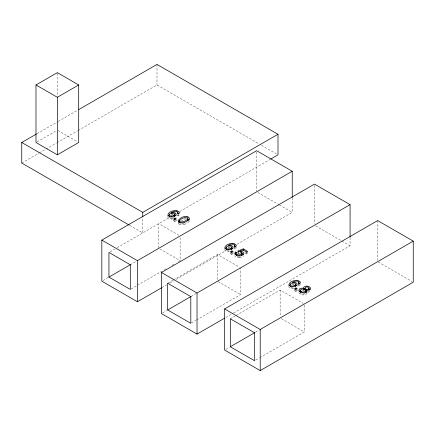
<?xml version="1.0" encoding="UTF-8"?>
<svg xmlns="http://www.w3.org/2000/svg" width="435" height="435" viewBox="0 0 435 435"><rect width="100%" height="100%" fill="white"/><g stroke="black" fill="none" stroke-linecap="round" stroke-linejoin="round"><path stroke-width="0.33" stroke-dasharray="2.17 1.63" d="M167.823 216.51L167.845 217.032A3.779 2.18 0 0 0 168.231 217.745L169.9 218.761A3.638 2.099 0 0 0 171.113 219.012A3.529 2.039 0 0 0 171.885 219.039L172.679 218.968A4.758 2.746 0 0 0 172.951 218.919M189.41 220.795L189.214 221.252M189.176 221.317L188.6 222.002A13.876 8.015 0 0 1 186.675 223.318A14.496 8.368 0 0 1 184.69 224.329L184.179 224.503M177.366 215.352L178.535 215.929L179.28 215.064A3.17 1.832 0 0 0 179.361 214.711M234.264 246.661L234.264 248.2L235.433 248.776L236.178 247.912A3.17 1.832 0 0 0 236.254 247.379M298.35 283.663L298.35 285.202L299.519 285.779L300.264 284.914A3.17 1.832 0 0 0 300.34 284.376M181.052 221.23L181.509 220.942A23.729 13.697 0 0 1 182.292 220.48L185.413 219.245M37.04 133.67L57.621 121.789M58.208 121.452L77.615 110.245M37.138 141.832L56.762 130.505M21.75 163.049L38.802 153.202M39.389 152.864L56.441 143.017M57.034 142.68L77.615 130.794M78.202 130.456L156.997 84.966L259.206 143.974M110.12 251.756L114.807 249.048M117.156 247.694L169.22 217.636M179.807 211.524L270.358 159.243M173.679 219.338L173.679 220.877L174.919 220.159L176.164 220.877L176.164 219.338M173.679 220.877L174.919 221.594L176.164 220.877M103.003 280.521L108.282 277.476M130.304 264.763L136.753 261.038M130.886 289.079L161.956 271.141M164.299 269.787L166.648 268.433M171.923 265.388L174.266 264.034M178.372 261.669L180.128 260.652L180.128 237.325M167.671 283.256L172.951 280.211M173.532 279.868L217.5 254.486L239.478 267.177M162.048 287.53L166.741 284.816M169.677 283.125L173.782 280.754M176.126 279.401L225.972 250.62M237.113 244.187L292.238 212.362L292.238 198.213M230.577 251.675L230.577 253.725L231.817 253.007L233.062 253.725L233.062 251.675M230.577 253.725L231.817 254.442L233.062 253.725M244.59 252.898L246.618 254.067L247.662 253.464L247.662 251.925M162.619 312.885L166.741 310.503M191.123 296.431L196.174 293.511M191.395 322.987L196.082 320.28M196.669 319.937L240.637 294.555L240.637 267.84M225.879 317.458L232.942 313.379M233.53 313.042L350.077 245.753L350.077 237.668M230.311 318.801L235.591 315.756M236.172 315.418L280.14 290.036L303.19 303.342M294.664 288.671L294.664 290.727L295.903 290.009L297.149 290.727L297.149 288.671M294.664 290.727L295.903 291.445L297.149 290.727M225.798 349.354L229.327 347.315M255.519 332.193L259.347 329.986M255.688 360.044L259.206 358.016M259.793 357.673L304.342 331.954L304.342 304.005M184.07 223.47L181.292 224.085A1.985 1.147 0 0 1 179.785 223.459M237.809 251.512L237.809 253.05L239.016 252.577M170.803 215.309L172.151 215.064A2.479 1.435 0 0 1 172.412 215.031M228.538 247.945L229.049 247.912A2.479 1.435 0 0 1 229.441 247.89M292.766 282.793L292.766 284.338L293.723 284.289A3.311 1.914 0 0 1 294.18 284.316M239.533 257.83L238.826 257.841A3.812 2.202 0 0 1 237.086 257.542L236.303 257.205A5.747 3.317 0 0 1 235.835 256.927L235.471 256.65A3.795 2.191 0 0 1 234.797 255.568M171.673 218.212L170.389 218.055M238.945 257.014L237.118 256.639M186.501 218.43L186.213 218.408A4.79 2.768 0 0 0 183.777 218.718M170.194 217.984L169.492 217.5M261.555 145.333L277.416 154.49M257.819 192.487L278.819 204.613M279.406 204.95L292.238 212.362M315.652 225.879L341.323 240.702M341.91 241.039L350.077 245.753M378.243 262.017L412.081 281.554M57.92 130.505L77.539 141.832M245.449 252.186L247.662 253.464M178.975 235.324L158.775 223.666L158.775 248.32M129.837 225.45L142.762 232.91L142.762 217.663M218.076 281.532L240.637 294.555M281.293 318.648L304.342 331.954M159.928 248.989L180.128 260.652M226.76 250.663L228.565 251.06A3.04 1.756 0 0 0 229.968 250.767M290.792 287.627L292.657 288.062A3.04 1.756 0 0 0 294.174 287.714M179.111 224.183L178.606 223.791A3.301 1.909 0 0 1 178.143 222.932M237.809 253.05L238.701 253.719A2.692 1.555 0 0 1 240.31 253.822M288.796 286.627L288.829 286.882A3.779 2.18 0 0 0 289.215 287.595L290.885 288.612A3.638 2.099 0 0 0 292.097 288.862A3.529 2.039 0 0 0 292.869 288.889L293.668 288.818A4.758 2.746 0 0 0 294.201 288.715M224.705 249.625L224.743 249.88A3.779 2.18 0 0 0 225.129 250.593L226.793 251.609A3.638 2.099 0 0 0 228.011 251.865A3.529 2.039 0 0 0 228.783 251.887L229.577 251.816A4.758 2.746 0 0 0 230.115 251.713M377.662 220.583L377.662 260.331M314.483 185.457L314.483 223.856M299.519 283.723L299.519 285.779M295.903 289.389L295.903 291.445M280.14 290.036L280.14 316.653M256.65 152.065L256.65 191.139M246.618 252.012L246.618 254.067M240.202 252.093L240.202 253.121A4.181 2.414 0 0 1 240.849 253.213M238.701 251.664L238.701 253.719M235.433 246.727L235.433 248.776M231.817 252.392L231.817 254.442M228.674 245.797L228.674 247.336L229.636 247.287A3.311 1.914 0 0 1 230.093 247.314M217.5 254.486L217.5 279.863M178.535 213.873L178.535 215.929M174.919 219.539L174.919 221.594M156.997 64.418L156.997 84.966M57.338 73.308L57.338 96.325M297.132 286.66A3.741 2.159 0 0 1 296.817 287.301M292.771 284.343A11.277 6.509 0 0 1 293.728 283.837M298.91 284.43A3.061 1.767 0 0 1 298.312 285.186M293.136 284.876A2.479 1.435 0 0 1 293.652 284.903M302.336 290.243A3.382 1.952 0 0 1 304.081 290.471M303.94 290.569A2.882 1.664 0 0 1 303.793 290.368M298.927 292.576A3.823 2.208 0 0 0 299.465 293.543L300.106 294.044A6.014 3.475 0 0 0 300.601 294.316L301.292 294.604A3.828 2.208 0 0 0 303.168 294.919A3.692 2.131 0 0 0 305.609 294.435M306.952 293.065A3.496 2.017 0 0 1 305.642 294.462M307.79 292.206A2.925 1.691 0 0 0 310.568 290.455A3.61 2.083 0 0 0 310.525 290.357M304.886 293.598A2.599 1.501 0 0 1 300.536 293.092M308.73 290.885A2.039 1.18 0 0 1 307.746 291.325M176.083 217.032A3.741 2.159 0 0 1 175.832 217.451M173.418 214.493A3.311 1.914 0 0 0 172.738 214.439L171.781 214.488A11.277 6.509 0 0 1 172.276 214.221M177.833 214.792A3.061 1.767 0 0 1 177.328 215.336M173.424 217.745A3.04 1.756 0 0 1 171.673 218.234M179.138 224.172A3.692 2.131 0 0 0 181.395 224.938A4.796 2.768 0 0 0 184.152 224.482M239.538 257.846A4.752 2.746 0 0 0 242.464 256.933L242.877 256.65A3.866 2.235 0 0 0 243.584 255.601M240.56 256.661A3.121 1.8 0 0 1 238.945 257.031M233.046 249.663A3.741 2.159 0 0 1 232.725 250.299M228.685 247.341A11.277 6.509 0 0 1 229.642 246.835M234.824 247.428A3.061 1.767 0 0 1 234.226 248.184"/><path stroke-width="0.65" d="M169.231 216.864L169.438 216.277M293.005 282.848A2.74 1.582 0 0 0 291.455 283.25C289.079 284.006 290.819 286.66 292.788 286.002A2.789 1.609 0 0 0 294.055 285.708L294.43 285.55A4.877 2.817 0 0 0 294.778 285.355L294.887 285.284M236.319 255.568L236.819 254.763M226.173 249.451L226.417 249.021M290.259 286.447L290.428 286.127M187.947 220.795L188.002 220.208A2.017 1.164 0 0 0 187.681 219.724M179.655 222.519L179.851 222.22M178.334 222.138L179.791 220.692M168.03 215.961L169.726 214.433M289.014 285.811L290.237 284.604M225.129 248.521L226.624 247.281M235.504 252.148L236.988 252.572A3.061 1.767 0 0 0 236.265 253.638A2.469 1.425 0 0 0 239.081 254.921M235.618 254.111L235.743 251.968M241.387 254.154L241.18 254.296A4.693 2.708 0 0 1 240.821 254.497L240.566 254.611A2.974 1.718 0 0 1 239.087 254.959M299.922 288.905L299.786 288.992A3.73 2.153 0 0 0 298.916 290.406A3.823 2.208 0 0 0 299.465 291.493L299.96 291.89A5.96 3.442 0 0 0 300.601 292.26L301.292 292.548A3.828 2.208 0 0 0 302.967 292.858A4.067 2.349 0 0 0 303.364 292.858A3.67 2.115 0 0 0 305.604 292.374M230.795 248.287L230.691 248.352A4.877 2.817 0 0 1 230.338 248.548L229.974 248.717A2.789 1.609 0 0 1 228.701 249.005M35.985 84.961L57.338 72.634L78.697 84.961L78.697 142.501L57.338 154.827L35.985 142.501L35.985 84.961L57.338 97.293L78.697 84.961M129.249 225.112L21.75 163.049L21.75 142.501L36.453 134.013M78.789 109.566L156.997 64.418L278.003 134.279L278.003 154.827L270.951 158.9M21.75 142.501L142.762 212.362L278.003 134.279M161.467 287.867L137.422 301.749L101.828 281.2L101.828 240.104L256.65 150.717L292.238 171.265L292.238 197.539M174.919 218.104L173.679 218.821L174.919 219.539L176.164 218.821L174.919 218.104L174.919 219.648M108.946 277.09L130.304 289.416L130.304 264.763L108.946 252.43L108.946 277.09L130.636 264.567M101.828 240.104L137.422 260.652L292.238 171.265M224.699 318.137L197.033 334.113L161.445 313.564L161.445 272.468L314.483 184.108L350.077 204.657L350.077 236.993M231.817 250.957L230.577 251.675L231.817 252.392L233.062 251.675L231.817 250.957L231.817 252.496M167.671 309.965L190.807 323.325L190.807 296.61L167.671 283.256L167.671 309.965L191.123 296.431M161.445 272.468L197.033 293.016L350.077 204.657M224.618 308.937L377.662 220.583L413.25 241.131L413.25 282.228L260.212 370.582L224.618 350.034L224.618 308.937L260.212 329.485L413.25 241.131M295.903 287.954L294.664 288.671L295.903 289.389L297.149 288.671L295.903 287.954L295.903 289.498M230.311 346.749L254.513 360.724L254.513 332.775L230.311 318.801L230.311 346.749L254.932 332.536M171.531 213.449L172.14 213.183M240.202 252.093L240.202 251.066L243.067 249.962L246.618 252.012L247.662 251.408L243.241 248.858L237.809 250.995L238.701 251.664M184.179 222.448L184.679 222.269A14.496 8.368 0 0 0 186.691 221.274A13.876 8.015 0 0 0 188.638 219.963C190.726 218.316 188.127 216.146 186.213 216.353A4.79 2.768 0 0 0 183.461 216.777L182.76 217.005A15.546 8.972 0 0 0 180.612 218.114L178.203 220.382A3.67 2.115 0 0 0 178.143 220.762A3.301 1.909 0 0 0 178.606 221.741L179.111 222.127M228.701 248.999C226.733 249.641 225.004 247.02 227.358 246.248A2.74 1.582 0 0 1 228.919 245.846A2.441 1.408 0 0 1 231.567 247.297A2.849 1.648 0 0 1 230.778 248.276M172.151 213.009C169.215 212.416 168.138 216.712 171.673 216.157M308.584 288.53L309.035 288.731A5.454 3.148 0 0 1 309.47 288.971L309.948 289.318A3.426 1.979 0 0 1 310.128 289.498M187.719 218.734L189.279 219.865M298.481 282.696L299.862 283.517M235.743 254.024L236.988 254.627M177.366 213.297L178.535 213.873L179.28 213.009A3.17 1.832 0 0 0 179.16 211.943L177.11 210.66A3.659 2.115 0 0 0 175.865 210.442C172.951 210.535 168.459 211.774 167.845 214.977A3.779 2.18 0 0 0 168.231 215.689L169.9 216.706A3.638 2.099 0 0 0 171.113 216.962A3.529 2.039 0 0 0 171.885 216.983L172.679 216.913A4.758 2.746 0 0 0 174.43 216.402L175.832 215.396A3.741 2.159 0 0 0 176.148 214.759L176.044 213.889A3.371 1.947 0 0 0 175.599 213.329L175.12 212.998M234.264 246.145L235.433 246.727L236.178 245.862A3.17 1.832 0 0 0 236.058 244.796L234.008 243.508A3.659 2.115 0 0 0 232.763 243.29C229.849 243.382 225.352 244.622 224.743 247.825A3.779 2.18 0 0 0 225.129 248.543L226.793 249.554A3.638 2.099 0 0 0 227.755 249.777A3.529 2.039 0 0 0 228.783 249.831L229.577 249.761A4.758 2.746 0 0 0 231.328 249.25L232.73 248.249A3.741 2.159 0 0 0 233.046 247.607L232.942 246.743A3.371 1.947 0 0 0 232.491 246.177L232.018 245.846A3.665 2.115 0 0 0 230.746 245.367L230.534 245.324A3.311 1.914 0 0 0 229.636 245.231L228.674 245.28A12.805 7.395 0 0 1 229.789 244.709L230.784 244.345A4.035 2.333 0 0 1 231.039 244.274A3.572 2.061 0 0 1 232.953 244.095M298.35 283.147L299.519 283.723L300.264 282.859A3.17 1.832 0 0 0 300.145 281.793L298.095 280.51A3.659 2.115 0 0 0 296.849 280.287C293.935 280.385 289.444 281.624 288.829 284.827A3.779 2.18 0 0 0 289.215 285.539L290.885 286.556A3.638 2.099 0 0 0 291.841 286.779A3.529 2.039 0 0 0 292.869 286.834L293.668 286.763A4.758 2.746 0 0 0 295.419 286.252L296.817 285.246A3.741 2.159 0 0 0 297.132 284.61L297.029 283.74A3.371 1.947 0 0 0 296.583 283.18L296.104 282.848A3.665 2.115 0 0 0 294.832 282.369L294.62 282.326A3.311 1.914 0 0 0 293.723 282.233L292.766 282.282A12.805 7.395 0 0 1 293.875 281.711L294.87 281.342A4.035 2.333 0 0 1 295.131 281.276A3.572 2.061 0 0 1 297.045 281.092A2.153 1.245 0 0 1 298.867 282.304M177.866 213.009L179.035 213.83M234.764 245.857L235.933 246.678M175.12 215.053L175.599 215.385A3.371 1.947 0 0 1 175.93 215.749M306.496 291.994L306.496 289.938A2.795 1.615 0 0 0 309.579 289.753M304.005 288.497L304.005 289.525M260.212 329.485L260.212 370.582M243.241 248.858L243.241 250.397M197.033 293.016L197.033 334.113M171.781 213.46L171.781 212.432L172.738 212.383A3.311 1.914 0 0 1 173.636 212.476L173.848 212.519A3.665 2.115 0 0 1 175.12 212.998M142.762 212.362L142.762 217.005M137.422 260.652L137.422 301.749M57.338 97.293L57.338 154.827M296.915 285.599A3.371 1.947 0 0 0 296.583 285.235L296.104 284.903A3.665 2.115 0 0 0 295.604 284.659M298.932 282.31A3.061 1.767 0 0 1 298.312 283.131M295.202 285.485A2.479 1.435 0 0 1 295.648 286.426M294.87 285.278A2.849 1.648 0 0 0 295.664 284.3A2.441 1.408 0 0 0 293.011 282.87M299.764 291.037A3.382 1.952 0 0 1 300.824 290.493M299.122 291.706A3.73 2.153 0 0 1 299.775 291.042M306.914 292.151A2.925 1.691 0 0 1 306.447 292.059M306.583 289.911A3.496 2.017 0 0 1 305.642 292.407M299.884 288.889A3.344 1.93 0 0 1 304.07 288.427M303.875 288.53A2.969 1.713 0 0 1 304.195 286.801A2.969 1.713 0 0 1 306.985 286.127M304.592 288.661A3.148 1.816 0 0 1 305.12 288.438M303.788 289.275A2.882 1.664 0 0 1 304.522 288.617M305.201 291.809A2.599 1.501 0 0 1 305.495 292.945M300.378 292.559A2.599 1.501 0 0 1 300.786 291.771M308.703 289.531A2.039 1.18 0 0 1 309.073 290.362M306.898 291.396A2.039 1.18 0 0 1 305.109 290.585M305.076 289.911A2.039 1.18 0 0 1 305.261 289.65M306.979 286.143A3.322 1.919 0 0 1 308.431 286.42L309.035 286.676A5.394 3.116 0 0 1 309.6 287.002L309.948 287.263A3.426 1.979 0 0 1 310.536 288.302A3.246 1.87 0 0 1 309.524 289.715M174.25 214.678A3.665 2.115 0 0 1 175.12 215.053M171.787 212.438A11.277 6.509 0 0 1 173.326 211.676L174.147 211.426A3.572 2.061 0 0 1 176.142 211.247M177.926 212.525A3.061 1.767 0 0 1 177.328 213.28M174.217 215.635A2.479 1.435 0 0 1 174.565 216.869M176.137 211.269A2.153 1.245 0 0 1 177.882 212.519M172.151 212.976A2.479 1.435 0 0 1 174.392 213.743A2.479 1.435 0 0 1 174.201 215.243L173.793 215.504A4.877 2.817 0 0 1 173.445 215.7M173.424 215.689A3.04 1.756 0 0 1 171.673 216.179M179.138 222.116A3.692 2.131 0 0 0 181.395 222.883A4.796 2.768 0 0 0 184.152 222.426M235.117 254.567A3.795 2.191 0 0 1 235.596 254.1M243.382 254.605A3.839 2.218 0 0 0 242.725 253.937A4.399 2.539 0 0 0 242.328 253.708A4.181 2.414 0 0 0 241.577 253.393M240.196 251.077A4.181 2.414 0 0 1 242.458 251.702A4.399 2.539 0 0 1 242.708 251.887A3.871 2.235 0 0 1 242.882 254.611L242.474 254.883A4.752 2.746 0 0 1 239.538 255.796L239.054 255.791A3.812 2.202 0 0 1 237.292 255.552L236.303 255.149A5.747 3.317 0 0 1 235.835 254.872L235.58 254.687A3.79 2.191 0 0 1 235.465 252.131M238.695 251.642A2.746 1.588 0 0 1 241.273 252.169M241.621 254.48A2.692 1.555 0 0 1 241.925 255.562M241.338 252.137A2.675 1.544 0 0 1 241.42 254.176M232.828 248.597A3.371 1.947 0 0 0 232.491 248.233L232.018 247.901A3.665 2.115 0 0 0 231.143 247.526M234.846 245.307A3.061 1.767 0 0 1 234.226 246.128M231.251 248.608A2.479 1.435 0 0 1 231.545 249.5M232.953 244.111A2.153 1.245 0 0 1 234.78 245.302M179.573 220.817L179.601 221.051A1.985 1.147 0 0 0 181.292 222.029C183.744 221.861 187.202 220.578 188.002 218.152A2.017 1.164 0 0 0 187.523 217.549A2.338 1.348 0 0 0 187.235 217.397A1.947 1.126 0 0 0 185.984 217.147L182.292 218.424A23.729 13.697 0 0 0 181.509 218.887L180.057 219.941L179.573 220.817M301.564 291.787A2.599 1.501 0 0 0 305.566 290.602A2.599 1.501 0 0 0 301.792 289.193A2.599 1.501 0 0 0 301.564 291.787M305.984 289.172A2.039 1.18 0 0 0 309.089 288.188A2.039 1.18 0 0 0 306.066 287.127A2.039 1.18 0 0 0 305.984 289.172"/></g></svg>
